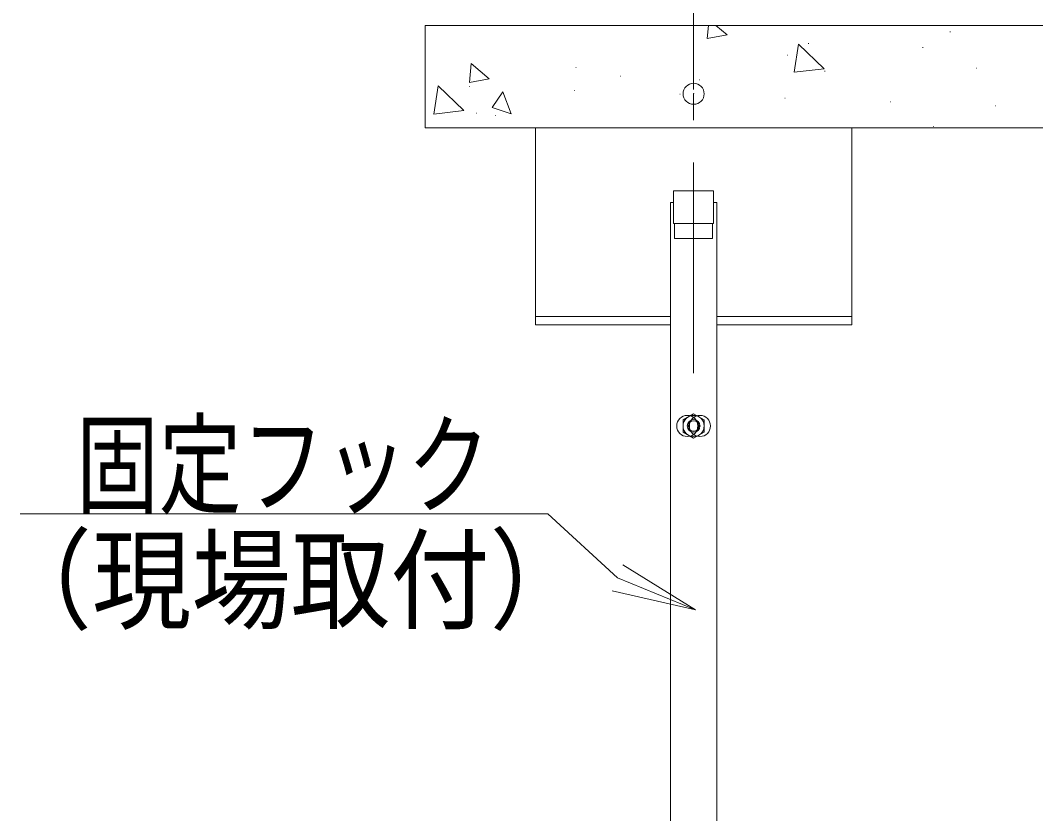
# Model space of a CAD drawing. Units: millimetres, scale not verified. Extents: x -20007 to 19993, y -13850 to 13850.
# Drawn here: x -16858 to -14450, y 8554 to 10436 of the extents above; entities that cross this region are included whole.
import ezdxf
from ezdxf.enums import TextEntityAlignment as Align

# ---------------------------------------------------------------- set-up
doc = ezdxf.new("R2010")
doc.units = ezdxf.units.MM
doc.header["$LTSCALE"] = 100
doc.header["$PDMODE"] = 32
doc.header["$PDSIZE"] = 50
doc.linetypes.add('CHAIN1', pattern=[8, 5, -1, 1, -1])
for name, color, linetype, lineweight in [('0-3_0', 7, 'Continuous', 9), ('0-9_TEXT', 7, 'Continuous', 9), ('0-D_Defpoints', 7, 'Continuous', 9), ('1-5_SUNPO', 3, 'Continuous', 9), ('1-7_SCREW', 7, 'Continuous', 9), ('1-A_center', 1, 'CHAIN1', 9), ('1-B_フック受けＡ', 6, 'Continuous', 9)]:
    doc.layers.add(name, color=color, linetype=linetype, lineweight=lineweight)
doc.styles.add('ＭＳ ゴシック', font='')
doc.styles.get('ＭＳ ゴシック').set_extended_font_data('MS Gothic')

# ---------------------------------------------------------------- blocks, each defined once
blk = doc.blocks.new('_OPEN')
at = {"layer": '0-3_0', "color": 3}
blk.add_line((0, 0), (-100, 0), dxfattribs=at)
blk.add_lwpolyline([(-100, 16.67), (0, 0), (-100, -16.67)], dxfattribs=at)

msp = doc.modelspace()

# ---------------------------------------------------------------- linework, layer by layer
at = {"layer": '0-3_0'}
for p, q in [((-15225.8, 10423.5), (-15228.5, 10392.5)), ((-15208.2, 10423.5), (-15181.5, 10401.2)), ((-14652.9, 10408.4), (-14651.9, 10408.4)), ((-15228.5, 10392.5), (-15181.5, 10401.2)), ((-14989, 10381.4), (-14988, 10381.4)), ((-15011.9, 10379.6), (-15022.2, 10312.9)), ((-15011.9, 10379.6), (-14951, 10321.2)), ((-14717.9, 10371.8), (-14716.9, 10371.8)), ((-15788.8, 10333.2), (-15792.7, 10288.4)), ((-15788.8, 10333.2), (-15745.7, 10297.1)), ((-15038.2, 10353.2), (-15037.2, 10353.2)), ((-15540.5, 10324.4), (-15539.5, 10324.4)), ((-15022.2, 10312.9), (-14951, 10321.2)), ((-14950.3, 10315.3), (-14949.3, 10315.3)), ((-14590.7, 10322.2), (-14589.7, 10322.2)), ((-15792.7, 10288.4), (-15745.7, 10297.1)), ((-15434.3, 10303.3), (-15433.3, 10303.3)), ((-15247.4, 10294.6), (-15246.4, 10294.6)), ((-15866.6, 10280.2), (-15876.9, 10213.5)), ((-15866.6, 10280.2), (-15805.7, 10221.7)), ((-15793.5, 10278.9), (-15792.5, 10278.9)), ((-15713.8, 10266.5), (-15739, 10229.2)), ((-15713.8, 10266.5), (-15693.6, 10213.9)), ((-15543.8, 10269.8), (-15542.8, 10269.8)), ((-15294.1, 10260.6), (-15293.1, 10260.6)), ((-15044.5, 10251.5), (-15043.5, 10251.5)), ((-14794.8, 10242.4), (-14793.8, 10242.4)), ((-15876.9, 10213.5), (-15805.7, 10221.7)), ((-15776.7, 10215.6), (-15775.7, 10215.6)), ((-15739, 10229.2), (-15693.6, 10213.9)), ((-14545.1, 10233.3), (-14544.1, 10233.3)), ((-15731.7, 10210.2), (-15730.7, 10210.2)), ((-12048, 10181.1), (-15897.5, 10181.1)), ((-15512.1, 10181.1), (-15511.1, 10181.1)), ((-15502.3, 10181.1), (-15501.3, 10181.1)), ((-15232.5, 10181.1), (-15231.5, 10181.1)), ((-15195.9, 10181.1), (-15194.9, 10181.1)), ((-15195.9, 10181.1), (-15194.9, 10181.1)), ((-14962.7, 10181.1), (-14961.7, 10181.1)), ((-14962.7, 10181.1), (-14961.7, 10181.1)), ((-14797.6, 10181.1), (-14796.6, 10181.1)), ((-14693.2, 10184.1), (-14692.2, 10184.1)), ((-14692.8, 10181.1), (-14691.8, 10181.1)), ((-14692.8, 10181.1), (-14691.8, 10181.1))]:
    msp.add_line(p, q, dxfattribs=at)
msp.add_lwpolyline([(-12048, 10423.5), (-15897.5, 10423.5), (-15897.5, 10181.1), (-12048, 10181.1)], close=True, dxfattribs=at)
at = {"layer": '0-9_TEXT'}
msp.add_lwpolyline([(-16858.1, 9264.9), (-15607.2, 9264.9), (-15441.4, 9113.5)], dxfattribs=at)
at = {"layer": '0-D_Defpoints'}
msp.add_point((-15261, 10261.7), dxfattribs=at)
at = {"layer": '1-5_SUNPO'}
msp.add_line((-15261, 10271.7), (-15261, 11115.3), dxfattribs=at)
at = {"layer": '1-7_SCREW'}
for p, q in [((-15286, 9488), (-15261, 9502.5)), ((-15261, 9502.5), (-15236, 9488)), ((-15286, 9459.2), (-15286, 9488)), ((-15236, 9488), (-15236, 9459.2)), ((-15261, 9444.7), (-15286, 9459.2)), ((-15236, 9459.2), (-15261, 9444.7))]:
    msp.add_line(p, q, dxfattribs=at)
for radius in [25, 15, 12.5]:
    msp.add_circle((-15261, 9473.6), radius, dxfattribs=at)
for p in [(-15276, 9473.6), (-15246, 9473.6)]:
    msp.add_point(p, dxfattribs=at)
at = {"layer": '1-A_center'}
msp.add_line((-15261, 9598.9), (-15261, 10261.7), dxfattribs=at)
at = {"layer": '1-B_フック受けＡ'}
for p, q in [((-15636, 10181.1), (-15636, 9713.6)), ((-15636, 10181.1), (-14886, 10181.1)), ((-14886, 10181.1), (-14886, 9713.6)), ((-15308.5, 10031.1), (-15213.5, 10031.1)), ((-15308.5, 9953.6), (-15308.5, 10031.1)), ((-15213.5, 9953.6), (-15213.5, 10031.1)), ((-15316, 10003.6), (-15308.5, 10003.6)), ((-15316, 10003.6), (-15316, 7586.1)), ((-15213.5, 10003.6), (-15206, 10003.6)), ((-15206, 10003.6), (-15206, 7586.1)), ((-15308.5, 9953.6), (-15213.5, 9953.6)), ((-15306, 9918.6), (-15306, 9953.6)), ((-15216, 9918.6), (-15216, 9953.6)), ((-15306, 9918.6), (-15216, 9918.6)), ((-15636, 9733.6), (-15316, 9733.6)), ((-15206, 9733.6), (-14886, 9733.6)), ((-15636, 9713.6), (-15316, 9713.6)), ((-15206, 9713.6), (-14886, 9713.6))]:
    msp.add_line(p, q, dxfattribs=at)

# ---------------------------------------------------------------- block references
at = {"layer": '0-9_TEXT', "xscale": 2, "yscale": 2, "rotation": 337.52448}
msp.add_blockref('_OPEN', (-15256.6, 9037.1), dxfattribs=at)

# ---------------------------------------------------------------- texts
at = {"layer": '0-9_TEXT', "style": 'ＭＳ ゴシック'}
for s, width, p in [('固定フック', 0.75, (-16726.2, 9227.9)), ('（現場取付）', 0.9, (-16924, 8954.7))]:
    msp.add_text(s, height=192.1, dxfattribs=dict(at, width=width)).set_placement(p, align=Align.BOTTOM_LEFT)

doc.saveas('drawing.dxf')
